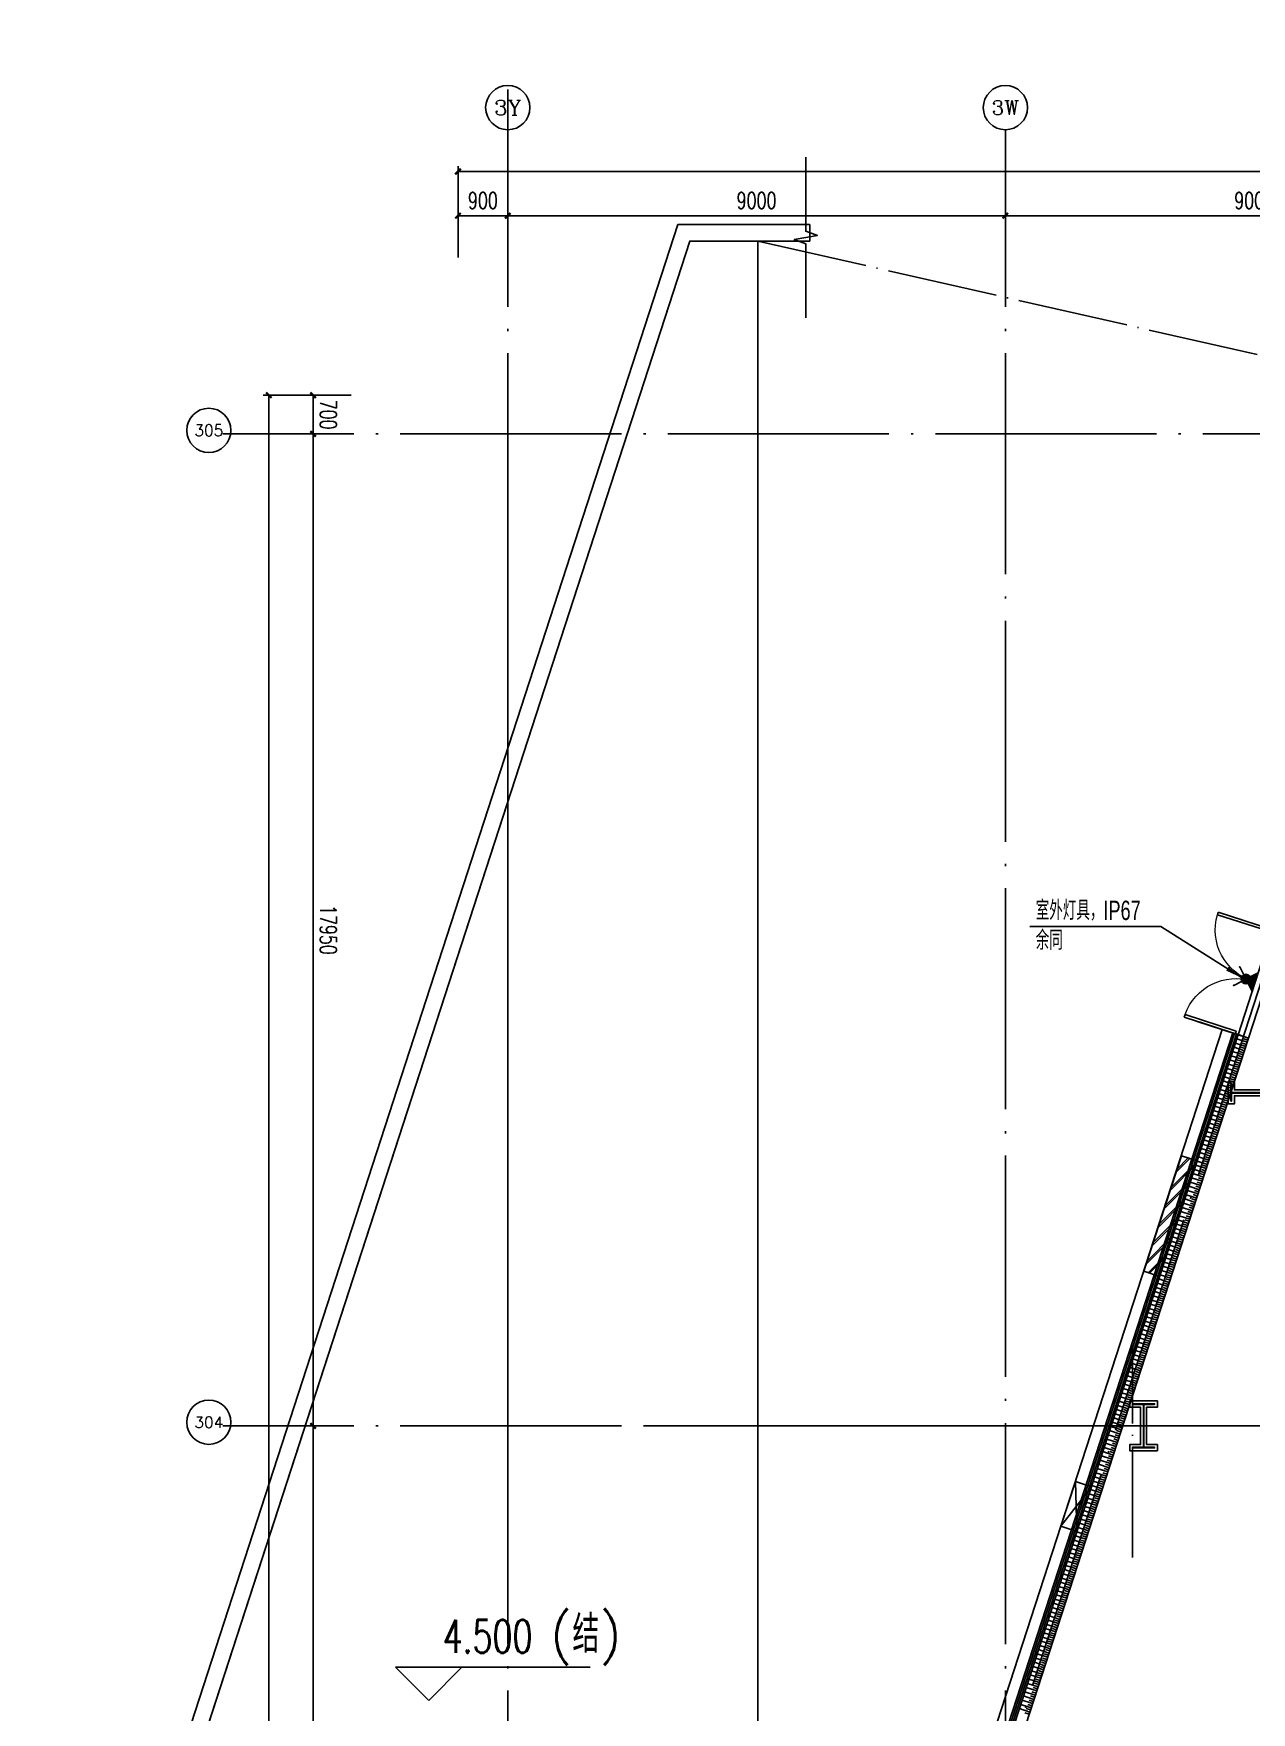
# Model space of a CAD drawing. Extents: x -1396510 to 1250330, y -1892470 to 1623980.
# Drawn here: x 326789 to 348817, y -1311210 to -1280830 of the extents above; entities that cross this region are included whole.
import ezdxf
from ezdxf.enums import TextEntityAlignment as Align

# ---------------------------------------------------------------- set-up
doc = ezdxf.new("R2010")
doc.units = 0
doc.header["$LTSCALE"] = 1000
doc.header["$MEASUREMENT"] = 0
doc.linetypes.add('DOTE', pattern=[2.42, 2, -0.2, 0.02, -0.2])
doc.layers.get('Defpoints').update_dxf_attribs({"color": 210})
for name, color, linetype in [('99平面图例外参$0$A-HATCH-2', 251, 'Continuous'), ('A-AXIS-D', 1, 'Continuous'), ('A-AXIS-DOTE', 14, 'DOTE'), ('A-HATCH-2', 251, 'Continuous'), ('A-LIN-V', 9, 'Continuous'), ('A-SFCE', 30, 'Continuous'), ('A-WINDOW', 140, 'Continuous'), ('A-彩色打印层', 12, 'Continuous'), ('A-防火门窗', 1, 'Continuous'), ('A1$0$ICONS', 3, 'Continuous'), ('AS-COLN', 6, 'Continuous'), ('AS-WALL', 40, 'Continuous'), ('DIM-应急', 3, 'Continuous'), ('EQUIP-应急', 3, 'Continuous'), ('建-墙-幕', 4, 'Continuous'), ('建-标高', 3, 'Continuous')]:
    doc.layers.add(name, color=color, linetype=linetype)
doc.layers.add('A-云线2', color=3, linetype='Continuous', plot=False)
doc.styles.add('_TCH_AXIS', font='COMPLEX', dxfattribs={"bigfont": 'GBCBIG'})
doc.styles.add('_TCH_DIM_T3', font='SIMPLEX', dxfattribs={"width": 0.705882, "bigfont": 'GBCBIG'})
doc.styles.add('_TEL_DIM', font='SIMPLEX', dxfattribs={"width": 0.8, "height": 3.5, "bigfont": 'HZTXT'})
doc.styles.add('A-DIM_T3', font='SIMPLEX', dxfattribs={"width": 0.705882, "bigfont": 'GBCBIG'})
doc.styles.add('A-STANDARD', font='SIMPLEX', dxfattribs={"bigfont": 'GBCBIG'})
doc.styles.add('HZTXT5', font='aa.shx', dxfattribs={"width": 0.7, "bigfont": 'hztxt.shx'})
doc.dimstyles.new('_TCH_ARCH&&100', dxfattribs={"dimtxt": 297.5, "dimasz": 100, "dimexe": 100, "dimexo": 100, "dimgap": 126.25, "dimtad": 1, "dimdec": 0, "dimzin": 0, "dimdsep": 46, "dimtxsty": '_TCH_DIM_T3', "dimblk": 'ARCHTICK', "dimcen": 0.09, "dimclrt": 7, "dimazin": 2, "dimtfac": 1, "dimtdec": 0, "dimtix": 1, "dimtmove": 2, "dimatfit": 3, "dimfxl": 0, "dimtolj": 1, "dimtzin": 0, "dimarcsym": 0})
doc.dimstyles.new('A-DIM&&100', dxfattribs={"dimtxt": 297.5, "dimasz": 100, "dimexe": 100, "dimexo": 100, "dimgap": 126.25, "dimtad": 1, "dimdec": 0, "dimzin": 0, "dimdsep": 46, "dimtxsty": 'A-DIM_T3', "dimblk": 'ARCHTICK', "dimcen": 0.09, "dimclrt": 7, "dimazin": 2, "dimtfac": 1, "dimtdec": 0, "dimtix": 1, "dimtmove": 2, "dimatfit": 3, "dimfxl": 0, "dimtolj": 1, "dimtzin": 0, "dimarcsym": 0})

# ---------------------------------------------------------------- blocks, each defined once
blk = doc.blocks.new('w42343243')
at = {"layer": 'A-HATCH-2', "color": 8}
blk.add_lwpolyline([(-165104, 621070), (-164604, 621070), (-164604, 620958), (-164800, 620958), (-164800, 620282), (-164604, 620282), (-164604, 620170), (-165104, 620170), (-165104, 620282), (-164908, 620282), (-164908, 620958), (-165104, 620958)], close=True, dxfattribs=at)
at = {"layer": 'AS-COLN', "color": 3}
blk.add_lwpolyline([(-165054, 621020), (-164654, 621020), (-164654, 621008), (-164850, 621008), (-164850, 620232), (-164654, 620232), (-164654, 620220), (-165054, 620220), (-165054, 620232), (-164858, 620232), (-164858, 621008), (-165054, 621008)], close=True, dxfattribs=at)
blk = doc.blocks.new('nt66')
at = {"layer": 'A-HATCH-2', "color": 8}
blk.add_lwpolyline([(-195840, 766870), (-195440, 766870), (-195440, 766758), (-195586, 766758), (-195586, 766182), (-195440, 766182), (-195440, 766070), (-195840, 766070), (-195840, 766182), (-195694, 766182), (-195694, 766758), (-195840, 766758)], close=True, dxfattribs=at)
at = {"layer": 'AS-COLN'}
blk.add_lwpolyline([(-195790, 766820), (-195490, 766820), (-195490, 766808), (-195636, 766808), (-195636, 766132), (-195490, 766132), (-195490, 766120), (-195790, 766120), (-195790, 766132), (-195644, 766132), (-195644, 766808), (-195790, 766808)], close=True, dxfattribs=at)
blk = doc.blocks.new('42343')
at = {"rotation": 270}
blk.add_blockref('nt66', (-1065894, 413156), dxfattribs=at)
at = {"layer": 'A-WINDOW'}
blk.add_blockref('w42343243', (-136500, -17850), dxfattribs=at)
blk = doc.blocks.new('_ArchTick')
at = {"color": 0, "linetype": 'ByBlock', "const_width": 0.4}
blk.add_lwpolyline([(-0.5, -0.5), (0.5, 0.5)], dxfattribs=at)
blk = doc.blocks.new('*D5821')
at = {"layer": 'A-AXIS-D', "color": 0, "lineweight": -2, "transparency": 16777216}
for p, q in [((-2835, 700), (-3622, 700)), ((-3522, 700), (-3522, 0)), ((-2835, 0), (-3622, 0))]:
    blk.add_line(p, q, dxfattribs=at)
at = {"layer": 'Defpoints', "color": 0, "transparency": 16777216}
for p in [(-2735, 700), (-3522, 0), (-2735, 0)]:
    blk.add_point(p, dxfattribs=at)
at = {"layer": 'A-AXIS-D', "color": 0, "lineweight": -2, "transparency": 16777216, "xscale": 100, "yscale": 100, "zscale": 100}
for p, rotation in [((-3522, 700), 90), ((-3522, 0), 270)]:
    blk.add_blockref('_ArchTick', p, dxfattribs=dict(at, rotation=rotation))
at = {"layer": 'A-AXIS-D', "color": 7, "transparency": 16777216, "insert": (-3247, 350), "char_height": 297.5, "attachment_point": 5, "rotation": 270, "style": 'A-DIM_T3'}
blk.add_mtext('\\A1;700', dxfattribs=at)
blk = doc.blocks.new('*D5822')
at = {"layer": 'A-AXIS-D', "color": 0, "lineweight": -2, "transparency": 16777216}
for p, q in [((-2835, 0), (-3622, 0)), ((-3522, 0), (-3522, -17950)), ((-2835, -17950), (-3622, -17950))]:
    blk.add_line(p, q, dxfattribs=at)
at = {"layer": 'Defpoints', "color": 0, "transparency": 16777216}
for p in [(-2735, 0), (-3522, -17950), (-2735, -17950)]:
    blk.add_point(p, dxfattribs=at)
at = {"layer": 'A-AXIS-D', "color": 0, "lineweight": -2, "transparency": 16777216, "xscale": 100, "yscale": 100, "zscale": 100}
for p, rotation in [((-3522, 0), 90), ((-3522, -17950), 270)]:
    blk.add_blockref('_ArchTick', p, dxfattribs=dict(at, rotation=rotation))
at = {"layer": 'A-AXIS-D', "color": 7, "transparency": 16777216, "insert": (-3247, -8975), "char_height": 297.5, "attachment_point": 5, "rotation": 270, "style": 'A-DIM_T3'}
blk.add_mtext('\\A1;17950', dxfattribs=at)
blk = doc.blocks.new('*D5823')
at = {"layer": 'A-AXIS-D', "color": 0, "lineweight": -2, "transparency": 16777216}
for p, q in [((-2835, -17950), (-3622, -17950)), ((-3522, -17950), (-3522, -35900)), ((-2835, -35900), (-3622, -35900))]:
    blk.add_line(p, q, dxfattribs=at)
at = {"layer": 'Defpoints', "color": 0, "transparency": 16777216}
for p in [(-2735, -17950), (-3522, -35900), (-2735, -35900)]:
    blk.add_point(p, dxfattribs=at)
at = {"layer": 'A-AXIS-D', "color": 0, "lineweight": -2, "transparency": 16777216, "xscale": 100, "yscale": 100, "zscale": 100}
for p, rotation in [((-3522, -17950), 90), ((-3522, -35900), 270)]:
    blk.add_blockref('_ArchTick', p, dxfattribs=dict(at, rotation=rotation))
at = {"layer": 'A-AXIS-D', "color": 7, "transparency": 16777216, "insert": (-3247, -26925), "char_height": 297.5, "attachment_point": 5, "rotation": 270, "style": 'A-DIM_T3'}
blk.add_mtext('\\A1;17950', dxfattribs=at)
blk = doc.blocks.new('*D5831')
at = {"layer": 'A-AXIS-D', "color": 0, "lineweight": -2, "transparency": 16777216}
for p, q in [((-2935, 700), (-4422, 700)), ((-4322, 700), (-4322, -72500)), ((-2935, -72500), (-4422, -72500))]:
    blk.add_line(p, q, dxfattribs=at)
at = {"layer": 'Defpoints', "color": 0, "transparency": 16777216}
for p in [(-2835, 700), (-4322, -72500), (-2835, -72500)]:
    blk.add_point(p, dxfattribs=at)
at = {"layer": 'A-AXIS-D', "color": 0, "lineweight": -2, "transparency": 16777216, "xscale": 100, "yscale": 100, "zscale": 100}
for p, rotation in [((-4322, 700), 90), ((-4322, -72500), 270)]:
    blk.add_blockref('_ArchTick', p, dxfattribs=dict(at, rotation=rotation))
at = {"layer": 'A-AXIS-D', "color": 7, "transparency": 16777216, "insert": (-4047, -35900), "char_height": 297.5, "attachment_point": 5, "rotation": 270, "style": 'A-DIM_T3'}
blk.add_mtext('\\A1;73200', dxfattribs=at)
blk = doc.blocks.new('*D5832')
at = {"layer": 'A-AXIS-D', "color": 0, "lineweight": -2, "transparency": 16777216}
for p, q in [((-900, 3190), (-900, 4048)), ((0, 3190), (0, 4048)), ((-900, 3948), (0, 3948))]:
    blk.add_line(p, q, dxfattribs=at)
at = {"layer": 'Defpoints', "color": 0, "transparency": 16777216}
for p in [(0, 3948), (-900, 3090), (0, 3090)]:
    blk.add_point(p, dxfattribs=at)
at = {"layer": 'A-AXIS-D', "color": 0, "lineweight": -2, "transparency": 16777216, "xscale": 100, "yscale": 100, "zscale": 100, "rotation": 180}
blk.add_blockref('_ArchTick', (-900, 3948), dxfattribs=at)
at = {"layer": 'A-AXIS-D', "color": 0, "lineweight": -2, "transparency": 16777216, "xscale": 100, "yscale": 100, "zscale": 100}
blk.add_blockref('_ArchTick', (0, 3948), dxfattribs=at)
at = {"layer": 'A-AXIS-D', "color": 7, "transparency": 16777216, "insert": (-450, 4223), "char_height": 297.5, "attachment_point": 5, "style": '_TCH_DIM_T3'}
blk.add_mtext('\\A1;900', dxfattribs=at)
blk = doc.blocks.new('*D5833')
at = {"layer": 'A-AXIS-D', "color": 0, "lineweight": -2, "transparency": 16777216}
for p, q in [((0, 3190), (0, 4048)), ((9000, 3190), (9000, 4048)), ((0, 3948), (9000, 3948))]:
    blk.add_line(p, q, dxfattribs=at)
at = {"layer": 'Defpoints', "color": 0, "transparency": 16777216}
for p in [(9000, 3948), (0, 3090), (9000, 3090)]:
    blk.add_point(p, dxfattribs=at)
at = {"layer": 'A-AXIS-D', "color": 0, "lineweight": -2, "transparency": 16777216, "xscale": 100, "yscale": 100, "zscale": 100, "rotation": 180}
blk.add_blockref('_ArchTick', (0, 3948), dxfattribs=at)
at = {"layer": 'A-AXIS-D', "color": 0, "lineweight": -2, "transparency": 16777216, "xscale": 100, "yscale": 100, "zscale": 100}
blk.add_blockref('_ArchTick', (9000, 3948), dxfattribs=at)
at = {"layer": 'A-AXIS-D', "color": 7, "transparency": 16777216, "insert": (4500, 4223), "char_height": 297.5, "attachment_point": 5, "style": '_TCH_DIM_T3'}
blk.add_mtext('\\A1;9000', dxfattribs=at)
blk = doc.blocks.new('*D5834')
at = {"layer": 'A-AXIS-D', "color": 0, "lineweight": -2, "transparency": 16777216}
for p, q in [((9000, 3190), (9000, 4048)), ((18000, 3190), (18000, 4048)), ((9000, 3948), (18000, 3948))]:
    blk.add_line(p, q, dxfattribs=at)
at = {"layer": 'Defpoints', "color": 0, "transparency": 16777216}
for p in [(18000, 3948), (9000, 3090), (18000, 3090)]:
    blk.add_point(p, dxfattribs=at)
at = {"layer": 'A-AXIS-D', "color": 0, "lineweight": -2, "transparency": 16777216, "xscale": 100, "yscale": 100, "zscale": 100, "rotation": 180}
blk.add_blockref('_ArchTick', (9000, 3948), dxfattribs=at)
at = {"layer": 'A-AXIS-D', "color": 0, "lineweight": -2, "transparency": 16777216, "xscale": 100, "yscale": 100, "zscale": 100}
blk.add_blockref('_ArchTick', (18000, 3948), dxfattribs=at)
at = {"layer": 'A-AXIS-D', "color": 7, "transparency": 16777216, "insert": (13500, 4223), "char_height": 297.5, "attachment_point": 5, "style": '_TCH_DIM_T3'}
blk.add_mtext('\\A1;9000', dxfattribs=at)
blk = doc.blocks.new('*D5855')
at = {"layer": 'A-AXIS-D', "color": 0, "lineweight": -2, "transparency": 16777216}
for p, q in [((-900, 3290), (-900, 4848)), ((-900, 4748), (184800, 4748)), ((184800, 3290), (184800, 4848))]:
    blk.add_line(p, q, dxfattribs=at)
at = {"layer": 'Defpoints', "color": 0, "transparency": 16777216}
for p in [(184800, 4748), (-900, 3190), (184800, 3190)]:
    blk.add_point(p, dxfattribs=at)
at = {"layer": 'A-AXIS-D', "color": 0, "lineweight": -2, "transparency": 16777216, "xscale": 100, "yscale": 100, "zscale": 100, "rotation": 180}
blk.add_blockref('_ArchTick', (-900, 4748), dxfattribs=at)
at = {"layer": 'A-AXIS-D', "color": 0, "lineweight": -2, "transparency": 16777216, "xscale": 100, "yscale": 100, "zscale": 100}
blk.add_blockref('_ArchTick', (184800, 4748), dxfattribs=at)
at = {"layer": 'A-AXIS-D', "color": 7, "transparency": 16777216, "insert": (91950, 5023), "char_height": 297.5, "attachment_point": 5, "style": '_TCH_DIM_T3'}
blk.add_mtext('\\A1;185700', dxfattribs=at)
blk = doc.blocks.new('99平面图例外参$0$$LinePat$填挖边坡')
at = {"color": 0}
for p, q in [((0, 0), (0, -1500)), ((300, 0), (300, -600))]:
    blk.add_line(p, q, dxfattribs=at)
at = {"layer": 'Defpoints', "color": 0}
blk.add_point((600, 0), dxfattribs=at)
blk = doc.blocks.new('10平面$0$$DorLib2D$00000002')
for p, q in [((-0.5, 0), (-0.5, 0.4875)), ((-0.475, 0.4875), (-0.5, 0.4875)), ((-0.475, 0), (-0.475, 0.4875)), ((0.475, 0), (0.475, 0.4875)), ((0.475, 0.4875), (0.5, 0.4875)), ((0.5, 0), (0.5, 0.4875)), ((-0.5, 0), (-0.475, 0)), ((0.5, 0), (0.475, 0))]:
    blk.add_line(p, q)
at = {"lineweight": 13}
for centre, start, end in [((-0.4875, 0), 0, 88.53072), ((0.4875, 0), 91.46928, 180)]:
    blk.add_arc(centre, 0.4875, start, end, dxfattribs=at)
blk = doc.blocks.new('$equip$00003158')
h = blk.add_hatch(color=256)
h.dxf.hatch_style = 1
h.paths.add_polyline_path([(0, 0.25, -0.198912), (-0.177, 0.323), (-0.5, 0), (0.5, 0), (0.177, 0.323, -0.198912)])
blk.add_hatch(color=256).paths.add_polyline_path([(0, 0.75, 1), (0, 0.25, 1)])
for p, q in [((-0.5, 1), (-0.177, 0.677)), ((0.177, 0.677), (0.5, 1)), ((-0.5, 0), (-0.177, 0.323)), ((-0.5, 0), (0.5, 0)), ((0.177, 0.323), (0.5, 0))]:
    blk.add_line(p, q)
blk.add_circle((0, 0.5), 0.25)
for p in [(-0.5, 1), (0.5, 1), (-0.5, 0), (0, 0), (0.5, 0)]:
    blk.add_point(p)
at = {"color": 7, "style": '_TEL_DIM', "flags": 1}
for tag in ['A', 'REMARK']:
    blk.add_attdef(tag, text='', height=0.00002, dxfattribs=at).set_placement((0, 0), align=Align.MIDDLE_CENTER)
blk = doc.blocks.new('世赫3#厂房一层0821')
at = {"layer": 'A-SFCE'}
h = blk.add_hatch(dxfattribs=at)
h.set_pattern_fill('ANSI31', color=256, scale=100)
h.set_pattern_definition([(45, (312854.18, -620720), (-112.2532, 112.2532), [])])
h.paths.add_polyline_path([(12469.4, -13153.8), (12184.1, -13061.3), (11502.4, -15152.9), (11790.5, -15246.5)])
at = {"layer": 'A-AXIS-D'}
for centre in [(0, 5904), (9000, 5904), (-5406.7, 64.3), (-5406.7, -17885.7)]:
    blk.add_circle(centre, 400, dxfattribs=at)
at = {"layer": 'A-AXIS-DOTE', "color": 8, "ltscale": 2}
for p, q in [((0, -79980), (0, 6235)), ((9000, -79980), (9000, 5504)), ((190814.2, 0), (-5155.8, 0)), ((190814.2, -17950), (-5155.8, -17950))]:
    blk.add_line(p, q, dxfattribs=at)
at = {"layer": 'A-AXIS-DOTE', "color": 8}
for p, q in [((4525.1, 3490.1), (18100, 400)), ((11300, -20330.1), (11300, -16490.1))]:
    blk.add_line(p, q, dxfattribs=at)
at = {"layer": 'A-AXIS-DOTE', "color": 8, "ltscale": 2}
blk.add_lwpolyline([(-2450.9, -59462.8), (19193, 7244.4)], dxfattribs=at)
at = {"layer": 'A-LIN-V'}
blk.add_line((-400, -53465.8), (13400.4, -10932.7), dxfattribs=at)
blk.add_lwpolyline([(-900, -55850), (-900, -53336.7), (12923.4, -10777.9), (13195.4, -10866.3)], dxfattribs=at)
at = {"layer": 'A-SFCE'}
blk.add_line((13400.4, -10932.7), (12503.6, -10641.8), dxfattribs=at)
for points in [[(4525.1, -32909.9), (4525.1, 3490.1), (3292.3, 3490.1), (-8518.2, -32909.9)], [(12469.4, -13153.8), (12184.1, -13061.3), (11502.4, -15152.9), (11790.5, -15246.5)]]:
    blk.add_lwpolyline(points, close=True, dxfattribs=at)
at = {"layer": 'A-彩色打印层'}
for p, q in [((0, -17950), (0, 0)), ((13210, -10871.5), (13827.2, -8969.1)), ((13400.2, -10933.2), (14043.7, -8950)), ((12467.7, -10630.1), (13400.4, -10932.7)), ((16244.2, -17950), (2484.2, -17950))]:
    blk.add_line(p, q, dxfattribs=at)
at = {"layer": 'A1$0$ICONS'}
blk.add_lwpolyline([(5390.9, 5010.1), (5390.9, 3667.6), (5600.9, 3591.1), (5180.9, 3517.1), (5390.9, 3442.6), (5390.9, 2100.1)], dxfattribs=at)
at = {"layer": 'AS-WALL'}
for p, q in [((3074.2, 3790.1), (-9356, -34520.1)), ((5466.3, 3790.1), (3074.2, 3790.1)), ((5466.3, 3490.1), (5466.3, 3790.1)), ((3292.3, 3490.1), (-9070.7, -34612.7)), ((5466.3, 3490.1), (3292.3, 3490.1))]:
    blk.add_line(p, q, dxfattribs=at)
at = {"layer": '建-墙-幕'}
for p, q in [((13115, -10840.2), (4987.5, -35889.3)), ((5019.2, -35899.6), (13146.7, -10850.4)), ((5050.9, -35909.9), (13178.4, -10860.7)), ((5082.6, -35920.2), (13210.1, -10871)), ((13210.1, -10871), (13115, -10840.2))]:
    blk.add_line(p, q, dxfattribs=at)
at = {"layer": '建-标高', "color": 8}
for p, q in [((-1428.7, -22917.6), (-2028.7, -22317.6)), ((-2028.7, -22317.6), (1491.3, -22317.6)), ((-1428.7, -22917.6), (-828.7, -22317.6))]:
    blk.add_line(p, q, dxfattribs=at)
at = {"layer": '99平面图例外参$0$A-HATCH-2', "color": 203, "xscale": 0.1335601097542633, "yscale": 0.1333333333333333, "zscale": 0.1333333333333333, "rotation": 252.0237134181383}
for p in [(13400.4, -10932.7), (13301.5, -11237.6), (13326.2, -11161.4), (13350.9, -11085.2), (13375.6, -11009), (13202.5, -11542.5), (13227.3, -11466.3), (13252, -11390.1), (13276.7, -11313.9), (13103.6, -11847.4), (13128.3, -11771.2), (13153.1, -11695), (13177.8, -11618.7), (13004.7, -12152.3), (13029.4, -12076.1), (13054.1, -11999.9), (13078.9, -11923.6), (12905.7, -12457.2), (12930.5, -12381), (12955.2, -12304.8), (12979.9, -12228.5), (12806.8, -12762.1), (12831.5, -12685.9), (12856.3, -12609.7), (12881, -12533.4), (12707.9, -13067), (12732.6, -12990.8), (12757.4, -12914.6), (12782.1, -12838.3), (12609, -13371.9), (12633.7, -13295.7), (12658.4, -13219.5), (12683.2, -13143.2), (12510, -13676.8), (12534.8, -13600.6), (12559.5, -13524.4), (12584.2, -13448.1), (12411.1, -13981.7), (12435.8, -13905.5), (12460.6, -13829.2), (12485.3, -13753), (12312.2, -14286.6), (12336.9, -14210.4), (12361.6, -14134.1), (12386.4, -14057.9), (12213.2, -14591.5), (12238, -14515.3), (12262.7, -14439), (12287.4, -14362.8), (12114.3, -14896.4), (12139.1, -14820.2), (12163.8, -14743.9), (12188.5, -14667.7), (12015.4, -15201.3), (12040.1, -15125.1), (12064.9, -15048.8), (12089.6, -14972.6), (11916.5, -15506.2), (11941.2, -15430), (11965.9, -15353.7), (11990.7, -15277.5), (11817.5, -15811.1), (11842.3, -15734.9), (11867, -15658.6), (11891.7, -15582.4), (11718.6, -16116), (11743.3, -16039.7), (11768.1, -15963.5), (11792.8, -15887.3), (11619.7, -16420.9), (11644.4, -16344.6), (11669.1, -16268.4), (11693.9, -16192.2), (11520.8, -16725.8), (11545.5, -16649.5), (11570.2, -16573.3), (11595, -16497.1), (11421.8, -17030.7), (11446.6, -16954.4), (11471.3, -16878.2), (11496, -16802), (11322.9, -17335.6), (11347.6, -17259.3), (11372.4, -17183.1), (11397.1, -17106.9), (11224, -17640.5), (11248.7, -17564.2), (11273.4, -17488), (11298.2, -17411.8), (11125, -17945.4), (11149.8, -17869.1), (11174.5, -17792.9), (11199.2, -17716.7), (11026.1, -18250.3), (11050.9, -18174), (11075.6, -18097.8), (11100.3, -18021.6), (10927.2, -18555.1), (10951.9, -18478.9), (10976.7, -18402.7), (11001.4, -18326.5), (10828.3, -18860), (10853, -18783.8), (10877.7, -18707.6), (10902.5, -18631.4), (10729.3, -19164.9), (10754.1, -19088.7), (10778.8, -19012.5), (10803.5, -18936.3), (10630.4, -19469.8), (10655.1, -19393.6), (10679.9, -19317.4), (10704.6, -19241.2), (10531.5, -19774.7), (10556.2, -19698.5), (10580.9, -19622.3), (10605.7, -19546.1), (10432.6, -20079.6), (10457.3, -20003.4), (10482, -19927.2), (10506.8, -19851), (10333.6, -20384.5), (10358.4, -20308.3), (10383.1, -20232.1), (10407.8, -20155.9), (10234.7, -20689.4), (10259.4, -20613.2), (10284.2, -20537), (10308.9, -20460.8), (10135.8, -20994.3), (10160.5, -20918.1), (10185.2, -20841.9), (10210, -20765.6), (10036.8, -21299.2), (10061.6, -21223), (10086.3, -21146.8), (10111, -21070.5), (9937.9, -21604.1), (9962.6, -21527.9), (9987.4, -21451.7), (10012.1, -21375.4), (9839, -21909), (9863.7, -21832.8), (9888.5, -21756.6), (9913.2, -21680.3), (9740.1, -22213.9), (9764.8, -22137.7), (9789.5, -22061.5), (9814.3, -21985.2), (9641.1, -22518.8), (9665.9, -22442.6), (9690.6, -22366.4), (9715.3, -22290.1), (9542.2, -22823.7), (9566.9, -22747.5), (9591.7, -22671.3), (9616.4, -22595), (9443.3, -23128.6), (9468, -23052.4), (9492.7, -22976.1), (9517.5, -22899.9)]:
    blk.add_blockref('99平面图例外参$0$$LinePat$填挖边坡', p, dxfattribs=at)
at = {"layer": 'A-WINDOW'}
blk.add_blockref('42343', (312854.2, -620720), dxfattribs=at)
at = {"layer": 'A-防火门窗', "xscale": -2000, "yscale": 2000, "zscale": 100, "rotation": 72.0237134181378}
blk.add_blockref('10平面$0$$DorLib2D$00000002', (13471.2, -9904.4), dxfattribs=at)
at = {"layer": 'A-AXIS-D', "color": 7, "style": '_TCH_AXIS'}
for s, height, p, p2 in [('3Y', 270.86, (-245.1, 5768.5), (245.1, 5768.5)), ('3W', 255.29, (8750.8, 5776.3), (9249.2, 5776.3)), ('305', 206.28, (-5667, -38.9), (-5146.4, -38.9)), ('304', 199.75, (-5668.3, -17985.6), (-5145.1, -17985.6))]:
    blk.add_text(s, height=height, dxfattribs=at).set_placement(p, p2, align=Align.FIT)
at = {"layer": '建-标高', "color": 7, "style": 'A-STANDARD'}
blk.add_text('(结)', height=675.18, dxfattribs=at).set_placement((764.1, -22057.6))
at = {"layer": '建-标高', "color": 7, "style": 'A-STANDARD', "width": 0.705882}
blk.add_text('4.500', height=595, dxfattribs=at).set_placement((-1175.9, -22057.6))
at = {"layer": 'A-AXIS-D'}
for base, p1, p2, picture, middle in [((184800, 4747.8), (-900, 3189.8), (184800, 3189.8), '*D5855', (91950, 5022.8)), ((0, 3947.8), (-900, 3089.8), (0, 3089.8), '*D5832', (-450, 4222.8)), ((9000, 3947.8), (0, 3089.8), (9000, 3089.8), '*D5833', (4500, 4222.8)), ((18000, 3947.8), (9000, 3089.8), (18000, 3089.8), '*D5834', (13500, 4222.8))]:
    dim = blk.add_linear_dim(base=base, p1=p1, p2=p2, angle=0, dimstyle='_TCH_ARCH&&100', dxfattribs=at)
    dim.commit()
    dim.dimension.update_dxf_attribs({"geometry": picture, "text_midpoint": middle, "dimtype": 161})
for base, p1, p2, picture, middle in [((-4321.6, -72500.1), (-2835.2, 700), (-2835.2, -72500.1), '*D5831', (-4046.6, -35900)), ((-3521.6, 0), (-2735.2, 700), (-2735.2, 0), '*D5821', (-3246.6, 350)), ((-3521.6, -17950), (-2735.2, 0), (-2735.2, -17950), '*D5822', (-3246.6, -8975)), ((-3521.6, -35900), (-2735.2, -17950), (-2735.2, -35900), '*D5823', (-3246.6, -26925))]:
    dim = blk.add_linear_dim(base=base, p1=p1, p2=p2, angle=270, dimstyle='A-DIM&&100', dxfattribs=at)
    dim.commit()
    dim.dimension.update_dxf_attribs({"geometry": picture, "text_midpoint": middle, "dimtype": 161, "text_rotation": 270})

msp = doc.modelspace()

# ---------------------------------------------------------------- hatches: boundary and pattern name
at = {"layer": 'A-SFCE'}
h = msp.add_hatch(dxfattribs=at)
h.set_pattern_fill('ANSI31', color=256, scale=100)
h.set_pattern_definition([(45, (648220, -1908793.96), (-112.2532, 112.2532), [])])
h.paths.add_polyline_path([(347835.3, -1301227.8), (347549.9, -1301135.2), (346868.2, -1303226.8), (347156.3, -1303320.4)])

# ---------------------------------------------------------------- linework, layer by layer
msp.add_lwpolyline([(347835.3, -1301227.8), (347549.9, -1301135.2), (346868.2, -1303226.8), (347156.3, -1303320.4)], close=True, dxfattribs=at)
at = {"layer": 'A-云线2'}
for p, q in [((345370.2, -1307839.7), (345632.5, -1307031.2)), ((345921.8, -1307125.1), (345370.2, -1307839.7)), ((345659.5, -1307933.6), (345632.5, -1307031.2)), ((345921.8, -1307125.1), (345659.5, -1307933.6))]:
    msp.add_line(p, q, dxfattribs=at)
for points in [[(345632.5, -1307031.2), (345921.8, -1307125.1)], [(345370.2, -1307839.7), (345659.5, -1307933.6)]]:
    msp.add_lwpolyline(points, dxfattribs=at)
at = {"layer": 'DIM-应急'}
for p, q in [((347180, -1296990), (344810, -1296990)), ((348634.7, -1297913.3), (347180, -1296990))]:
    msp.add_line(p, q, dxfattribs=at)
msp.add_lwpolyline([(348634.7, -1297913.3, 0, 80, 0), (348381.4, -1297752.5, 0, 0, 0)], format="xyseb", dxfattribs=at)

# ---------------------------------------------------------------- block references
at = {"layer": 'A-云线2'}
msp.add_blockref('世赫3#厂房一层0821', (335365.8, -1288074), dxfattribs=at)
at = {"layer": 'EQUIP-应急', "xscale": -350.0000000000001, "yscale": 350.0000000000001, "zscale": 350.0000000000001, "rotation": 72.02355763634642}
msp.add_blockref('$equip$00003158', (348884.4, -1297994.3), dxfattribs=at)

# ---------------------------------------------------------------- texts
at = {"layer": 'DIM-应急', "color": 7, "style": 'HZTXT5', "width": 0.7}
for s, p in [('室外灯具，IP67', (344915, -1296870.4)), ('余同', (344915, -1297410))]:
    msp.add_text(s, height=350, dxfattribs=at).set_placement(p)

doc.saveas('drawing.dxf')
